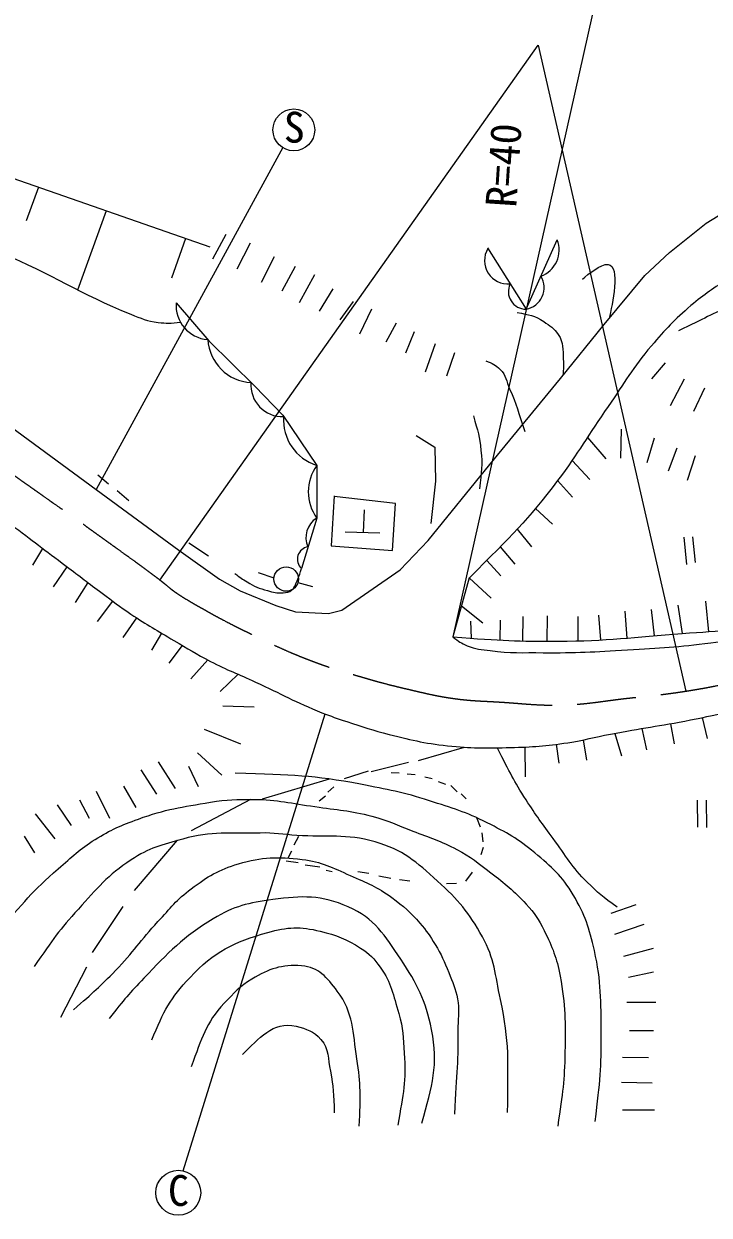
# Model space of a CAD drawing. Units: millimetres, scale not verified. Extents: x 40000 to 680000, y 20000 to 380000.
# Drawn here: x 256397 to 297132, y 239863 to 310608 of the extents above; entities that cross this region are included whole.
import ezdxf
from ezdxf.enums import TextEntityAlignment as Align

# ---------------------------------------------------------------- set-up
doc = ezdxf.new("R2010")
doc.units = ezdxf.units.MM
doc.header["$LTSCALE"] = 1000
doc.linetypes.add('CHAIN', pattern=[18.5, 12, -1.5, 3.5, -1.5])
doc.layers.add('M-BMK', color=2, linetype='CHAIN', lineweight=13)
doc.layers.add('M-WORK', color=1, linetype='Continuous', lineweight=13)
doc.styles.add('ＭＳ ゴシック', font='')
doc.styles.get('ＭＳ ゴシック').set_extended_font_data('MS Gothic')

msp = doc.modelspace()

# ---------------------------------------------------------------- linework, layer by layer
at = {"layer": 'M-BMK'}
msp.add_open_spline([(244850, 291627), (247393, 289869), (248046, 289416), (250074, 287971), (252265, 286411), (253460, 285493), (255645, 283924), (257501, 282592), (258564, 281877), (260417, 280541), (262013, 279390), (262921, 278765), (264490, 277578), (264863, 277297), (265044, 277102), (265430, 276838), (265972, 276466), (266298, 276291), (266869, 275965), (268023, 275305), (268686, 274964), (269881, 274382), (271307, 273688), (272112, 273303), (273595, 272742), (274740, 272310), (275406, 272134), (276580, 271791), (277614, 271488), (278198, 271337), (279247, 271092), (280275, 270852), (280851, 270703), (281897, 270553), (283005, 270393), (283637, 270402), (284754, 270330), (286154, 270241), (286938, 270123), (288341, 270156), (289864, 270192), (290707, 270383), (292221, 270553), (293599, 270707), (294375, 270766), (295745, 270981), (297159, 271203), (297945, 271370), (299339, 271695), (301305, 272154), (302383, 272506), (304339, 273005), (305611, 273329), (306326, 273499), (307600, 273814), (308586, 274057), (309137, 274196), (310124, 274433), (312993, 275122), (314604, 275490), (317480, 276147), (319829, 276684), (321160, 276917), (323503, 277480), (325652, 277997), (326834, 278374), (328979, 278909), (331390, 279510), (332179, 279687), (335155, 280365)], degree=3, knots=[0, 0, 0, 0, 1, 1, 1, 2, 2, 2, 3, 3, 3, 4, 4, 4, 5, 5, 5, 6, 6, 6, 7, 7, 7, 8, 8, 8, 9, 9, 9, 10, 10, 10, 11, 11, 11, 12, 12, 12, 13, 13, 13, 14, 14, 14, 15, 15, 15, 16, 16, 16, 17, 17, 17, 18, 18, 18, 19, 19, 19, 20, 20, 20, 21, 21, 21, 22, 22, 22, 23, 23, 23, 23], dxfattribs=at)
at = {"layer": 'M-WORK'}
for p, q in [((293398, 325456), (281898, 274199)), ((243956, 305549), (267453, 297360)), ((271783, 303257), (260688, 282963)), ((257269, 300909), (256536, 298911)), ((261288, 299508), (259596, 294802)), ((266010, 297862), (265182, 295503)), ((268400, 298103), (267607, 296643)), ((269850, 297584), (269067, 296040)), ((271278, 296770), (270506, 295257)), ((272527, 296188), (271723, 294728)), ((273680, 295712), (272760, 294040)), ((274759, 294865), (273955, 293543)), ((275966, 294125), (275172, 293035)), ((277066, 293659), (276346, 292178)), ((278526, 292823), (277923, 291712)), ((279605, 292315), (279087, 291046)), ((280854, 291596), (280251, 289924)), ((281986, 291067), (281520, 289681)), ((294518, 290484), (293700, 289518)), ((295640, 289511), (294821, 287917)), ((296853, 288968), (296204, 287592)), ((291896, 286535), (291864, 284821)), ((289891, 286046), (290990, 284778)), ((293864, 285996), (293419, 284546)), ((295218, 285414), (294700, 284049)), ((288987, 284683), (290033, 283557)), ((296297, 284959), (295821, 283488)), ((260797, 283821), (261427, 283299)), ((288124, 283491), (289017, 282506)), ((261954, 282890), (262631, 282306)), ((276624, 281755), (276560, 280411)), ((286809, 281830), (287825, 280905)), ((275501, 280445), (277566, 280379)), ((285724, 280604), (286570, 279551)), ((256930, 278453), (257520, 279459)), ((266197, 279793), (267371, 279010)), ((284702, 279543), (285589, 278521)), ((295618, 280116), (295778, 278503)), ((296145, 280149), (296290, 278616)), ((283907, 278740), (284743, 277829)), ((258155, 277169), (258965, 278369)), ((259474, 276238), (260213, 277424)), ((271268, 277695), (270342, 278007)), ((272691, 277440), (273548, 277203)), ((282868, 277717), (281898, 274199)), ((282868, 277717), (284164, 276503)), ((260772, 275117), (261682, 276325)), ((282410, 276056), (283670, 275043)), ((295278, 276093), (295530, 274409)), ((296918, 276316), (297088, 274513)), ((262303, 274164), (263114, 275326)), ((286062, 275416), (286041, 273963)), ((287501, 275448), (287490, 273947)), ((289332, 275416), (289320, 273967)), ((290549, 275490), (290676, 274024)), ((292125, 275734), (292228, 274133)), ((293680, 275839), (293857, 274273)), ((282948, 275140), (282993, 274120)), ((284712, 275190), (284682, 274015)), ((264003, 273417), (264594, 274416)), ((265040, 272634), (265828, 273688)), ((266331, 271717), (267333, 272833)), ((268073, 270955), (269131, 271983)), ((265862, 242498), (274303, 269629)), ((270095, 270025), (268219, 270095)), ((294825, 269049), (295053, 267844)), ((296719, 269408), (297005, 268178)), ((269294, 267840), (267136, 268713)), ((291518, 268475), (291927, 267146)), ((293127, 268759), (293403, 267495)), ((279862, 266872), (282585, 267648)), ((286181, 267662), (286200, 265897)), ((288044, 267823), (288197, 266702)), ((289634, 268081), (289848, 266892)), ((265422, 265205), (264406, 266793)), ((268168, 265983), (266723, 267316)), ((277033, 266216), (279255, 266759)), ((264311, 264856), (263375, 266316)), ((266771, 265301), (266215, 266507)), ((275453, 265786), (276892, 266251)), ((278235, 266149), (278701, 266127)), ((279187, 266075), (279663, 266032)), ((263073, 264063), (262343, 265332)), ((270586, 264587), (274557, 265765)), ((280235, 265895), (280669, 265789)), ((281018, 265609), (281462, 265461)), ((281775, 265387), (282161, 264996)), ((261518, 263412), (260724, 265031)), ((273960, 264477), (274320, 264773)), ((274458, 264974), (274818, 265292)), ((282382, 264884), (282683, 264578)), ((259232, 262999), (258391, 264221)), ((260296, 263412), (259724, 264507)), ((266367, 262705), (269890, 264557)), ((296427, 264503), (296441, 262909)), ((296949, 264517), (296963, 262888)), ((258264, 262206), (257090, 263698)), ((283303, 263486), (283525, 262925)), ((283620, 262576), (283683, 262037)), ((257058, 261380), (256439, 262364)), ((262981, 259150), (265541, 262134)), ((272723, 262346), (272441, 261831)), ((272302, 261479), (272090, 261070)), ((283705, 261687), (283567, 261254)), ((272705, 260782), (271986, 260881)), ((273989, 260519), (273128, 260650)), ((274722, 260255), (274365, 260335)), ((276905, 260160), (276249, 260252)), ((278203, 259864), (277504, 259998)), ((279331, 259702), (278718, 259779)), ((283049, 260238), (282647, 259688)), ((282107, 259550), (281525, 259529)), ((291308, 257787), (292784, 258311)), ((260484, 255468), (262293, 258198)), ((291530, 256549), (293276, 257152)), ((292054, 255248), (293831, 255724)), ((258600, 251617), (260145, 254611)), ((292345, 253989), (293826, 254317)), ((292241, 252507), (293955, 252507)), ((292400, 250825), (293829, 250825)), ((291972, 249238), (293527, 249222)), ((291924, 247762), (293749, 247730)), ((291972, 246111), (293876, 246111))]:
    msp.add_line(p, q, dxfattribs=at)
for points in [[(264490, 277578), (286976, 309345), (295745, 270981)], [(251927, 289391), (260688, 282963), (265608, 279344), (268037, 277630), (269259, 276932), (271385, 276059), (272544, 275694), (274512, 275583), (275290, 275789), (278765, 278186), (280432, 279931), (284098, 284439), (288285, 289545), (290887, 292751), (293316, 295656), (294776, 297021), (296950, 298766), (298828, 299921)], [(283948, 297298), (286249, 293663), (288106, 297790)], [(265451, 294050), (267392, 291783), (270122, 289085), (271783, 287360), (273804, 284387), (273804, 281255), (272900, 278271)], [(279714, 286168), (280824, 285470), (280856, 283460), (280592, 280931)], [(274852, 282572), (274661, 279604), (278312, 279335), (278486, 282128), (274850, 282545)]]:
    msp.add_lwpolyline(points, dxfattribs=at)
for centre, radius in [((272446, 304308), 1243), ((271992, 277637), 726), ((265577, 241196), 1333)]:
    msp.add_circle(centre, radius, dxfattribs=at)
for centre, radius, start, end in [((285176, 296552), 1394, 149.59404, 275.08894), ((286546, 297183), 1671, 290.41363, 21.13087), ((286243, 294710), 1047, 154.32417, 270.35881), ((286023, 294940), 1297, 280.08091, 31.46359), ((267495, 293897), 2050, 175.71599, 265.44254), ((270053, 292029), 2727, 183.70284, 266.72502), ((271768, 289161), 1876, 175.55655, 271.99927), ((274680, 287102), 2853, 176.28789, 252.1212), ((276018, 282821), 2712, 144.73231, 215.26769), ((274504, 280110), 1342, 121.44728, 204.81901), ((273392, 278818), 736, 98.29506, 227.97123)]:
    msp.add_arc(centre, radius, start, end, dxfattribs=at)
for points, knots in [([(307728, 302317), (306350, 301310), (306001, 301055), (304887, 300254), (303708, 299405), (303038, 298942), (301856, 298095), (300459, 297094), (299673, 296537), (298285, 295524), (297408, 294884), (296866, 294587), (296047, 293873), (295063, 293015), (294548, 292485), (293698, 291493), (292573, 290180), (292120, 289306), (291127, 287890), (289933, 286187), (289380, 285150), (288124, 283491), (286284, 281059), (285447, 280299), (282880, 277706)], [0, 0, 0, 0, 1, 1, 1, 2, 2, 2, 3, 3, 3, 4, 4, 4, 5, 5, 5, 6, 6, 6, 7, 7, 7, 8, 8, 8, 8]), ([(325635, 301569), (325322, 300621), (325233, 300336), (324894, 299580), (324594, 298910), (324479, 298494), (324037, 297908), (323599, 297326), (323292, 297046), (322746, 296564), (322416, 296272), (322201, 296141), (321826, 295908), (321229, 295538), (320901, 295285), (320228, 295083), (319460, 294851), (318998, 294825), (318197, 294776), (317404, 294728), (316955, 294790), (316165, 294871), (315241, 294967), (314746, 295168), (313827, 295305), (313369, 295373), (313110, 295388), (312652, 295453), (311717, 295587), (311199, 295698), (310272, 295876), (309745, 295978), (309458, 296080), (308928, 296162), (308427, 296239), (308143, 296306), (307637, 296289), (306714, 296258), (306203, 296150), (305288, 296025), (304982, 295982), (304810, 295958), (304505, 295908), (303694, 295774), (303222, 295775), (302431, 295548), (301809, 295370), (301466, 295249), (300865, 295009), (299940, 294638), (299450, 294364), (298548, 293940), (297277, 293343), (296875, 293142), (295311, 292374)], [0, 0, 0, 0, 1, 1, 1, 2, 2, 2, 3, 3, 3, 4, 4, 4, 5, 5, 5, 6, 6, 6, 7, 7, 7, 8, 8, 8, 9, 9, 9, 10, 10, 10, 11, 11, 11, 12, 12, 12, 13, 13, 13, 14, 14, 14, 15, 15, 15, 16, 16, 16, 17, 17, 17, 18, 18, 18, 18]), ([(228748, 301007), (229815, 300332), (230105, 300138), (230952, 299548), (232149, 298713), (232762, 298165), (233928, 297286), (235041, 296447), (235665, 295976), (236784, 295144), (238231, 294069), (239057, 293488), (240498, 292406), (241548, 291618), (242115, 291148), (243165, 290359), (244281, 289519), (244930, 289081), (246045, 288240), (247818, 286902), (248783, 286116), (250545, 284764), (252529, 283242), (253647, 282396), (255639, 280884), (256918, 279913), (257636, 279372), (258917, 278405), (259751, 277776), (260214, 277418), (261054, 276797), (261715, 276308), (262071, 276012), (262757, 275559), (263738, 274911), (264310, 274583), (265323, 273988), (266164, 273493), (266625, 273197), (267492, 272750), (268514, 272222), (269124, 272003), (270169, 271522), (271712, 270813), (272538, 270328), (274116, 269702), (274683, 269477), (275006, 269363), (275587, 269173), (276567, 268853), (277115, 268662), (278115, 268412), (279551, 268052), (280366, 267855), (281840, 267713), (283191, 267583), (283958, 267601), (285315, 267634), (286653, 267666), (287405, 267720), (288728, 267920), (289728, 268070), (290273, 268239), (291267, 268427), (293117, 268778), (294164, 268913), (296013, 269269), (297910, 269634), (298958, 269910), (300841, 270340), (304116, 271088), (305156, 271360), (309199, 272369)], [0, 0, 0, 0, 1, 1, 1, 2, 2, 2, 3, 3, 3, 4, 4, 4, 5, 5, 5, 6, 6, 6, 7, 7, 7, 8, 8, 8, 9, 9, 9, 10, 10, 10, 11, 11, 11, 12, 12, 12, 13, 13, 13, 14, 14, 14, 15, 15, 15, 16, 16, 16, 17, 17, 17, 18, 18, 18, 19, 19, 19, 20, 20, 20, 21, 21, 21, 22, 22, 22, 23, 23, 23, 24, 24, 24, 24]), ([(242028, 300996), (248183, 299415), (250138, 299044), (255053, 297004), (258130, 295726), (259674, 294602), (262766, 293361), (263374, 293117), (263722, 292955), (264373, 292879), (264892, 292819), (265117, 292827), (265711, 292886)], [0, 0, 0, 0, 1, 1, 1, 2, 2, 2, 3, 3, 3, 4, 4, 4, 4]), ([(289612, 295450), (289924, 295743), (290705, 296358), (291121, 296322), (291885, 296255), (291358, 293890), (291196, 293120)], [0, 0, 0, 0, 1, 1, 1, 2, 2, 2, 2]), ([(285720, 293469), (286429, 293322), (286754, 293288), (287297, 292929), (287673, 292681), (287905, 292533), (288158, 292161), (288489, 291674), (288433, 291273), (288462, 290686), (288480, 290312), (288478, 290162), (288433, 289728)], [0, 0, 0, 0, 1, 1, 1, 2, 2, 2, 3, 3, 3, 4, 4, 4, 4]), ([(283860, 290592), (284246, 290448), (284438, 290355), (284717, 290084), (285075, 289736), (285065, 289387), (285267, 288931), (285694, 287969), (285782, 287603), (286167, 286391)], [0, 0, 0, 0, 1, 1, 1, 2, 2, 2, 3, 3, 3, 3]), ([(283115, 287328), (283393, 286421), (283486, 286095), (283568, 285280), (283657, 284395), (283606, 284026), (283488, 283003)], [0, 0, 0, 0, 1, 1, 1, 2, 2, 2, 2]), ([(281898, 274199), (282246, 273930), (282393, 273838), (282748, 273678), (283248, 273453), (283580, 273470), (284123, 273393), (285335, 273220), (286031, 273278), (287255, 273266), (289215, 273245), (290314, 273317), (292270, 273435), (294212, 273552), (295303, 273601), (297233, 273848), (298894, 274060), (299814, 274260), (301455, 274599), (302847, 274886), (303616, 275097), (304999, 275424), (306885, 275870), (307939, 276130), (309824, 276577), (311476, 276970), (312401, 277194), (314056, 277572), (316589, 278150), (318016, 278438), (320553, 279000), (322740, 279485), (323966, 279751), (326150, 280249), (328710, 280832), (330134, 281201), (332699, 281762), (334216, 282093), (335076, 282228), (336593, 282556), (338303, 282925), (339258, 283148), (340963, 283540), (342688, 283935), (343649, 284182), (345375, 284576), (347798, 285131), (348574, 285290), (351593, 285932)], [0, 0, 0, 0, 1, 1, 1, 2, 2, 2, 3, 3, 3, 4, 4, 4, 5, 5, 5, 6, 6, 6, 7, 7, 7, 8, 8, 8, 9, 9, 9, 10, 10, 10, 11, 11, 11, 12, 12, 12, 13, 13, 13, 14, 14, 14, 15, 15, 15, 16, 16, 16, 16]), ([(281898, 274199), (284856, 273984), (285720, 273938), (288173, 273949), (291052, 273962), (292659, 274194), (295530, 274409), (296767, 274501), (297466, 274509), (298694, 274681), (299868, 274846), (300498, 275091), (301656, 275347), (302801, 275600), (303448, 275719), (304590, 275986), (305452, 276188), (305930, 276322), (306789, 276536), (307746, 276774), (308283, 276903), (309240, 277139), (309721, 277257), (309989, 277327), (310471, 277441), (312398, 277894), (313492, 278085), (315423, 278520), (316893, 278851), (317715, 279042), (319185, 279377), (321714, 279953), (322503, 280133), (325660, 280853)], [0, 0, 0, 0, 1, 1, 1, 2, 2, 2, 3, 3, 3, 4, 4, 4, 5, 5, 5, 6, 6, 6, 7, 7, 7, 8, 8, 8, 9, 9, 9, 10, 10, 10, 11, 11, 11, 11]), ([(268939, 277974), (269258, 277720), (269370, 277644), (269669, 277466), (270110, 277204), (270382, 277087), (270875, 276948), (271229, 276848), (271441, 276788), (271806, 276821), (272020, 276840), (272173, 276845), (272328, 276992), (272536, 277190), (272567, 277373), (272681, 277637), (272785, 277877), (272814, 277972), (272900, 278271)], [0, 0, 0, 0, 1, 1, 1, 2, 2, 2, 3, 3, 3, 4, 4, 4, 5, 5, 5, 6, 6, 6, 6]), ([(291660, 258152), (290803, 258772), (290529, 259002), (289882, 259633), (288963, 260530), (288629, 261196), (287861, 262225), (287207, 263103), (286842, 263599), (286253, 264521), (285515, 265677), (285305, 266115), (284550, 267590)], [0, 0, 0, 0, 1, 1, 1, 2, 2, 2, 3, 3, 3, 4, 4, 4, 4]), ([(290359, 245429), (290642, 247857), (290740, 248616), (290716, 250667), (290694, 252589), (290727, 253694), (290312, 255571), (290012, 256921), (289753, 257689), (289050, 258880), (288377, 260019), (287781, 260533), (286764, 261380), (285759, 262217), (285099, 262576), (283931, 263165), (282652, 263811), (281868, 264035), (280503, 264475), (278938, 264978), (278023, 265140), (276409, 265451), (273539, 266003), (272443, 265967), (268957, 266117)], [0, 0, 0, 0, 1, 1, 1, 2, 2, 2, 3, 3, 3, 4, 4, 4, 5, 5, 5, 6, 6, 6, 7, 7, 7, 8, 8, 8, 8]), ([(254800, 256601), (256419, 258465), (256878, 259085), (258443, 260433), (259270, 261146), (259708, 261591), (260633, 262171), (261573, 262762), (262161, 263005), (263204, 263385), (264819, 263975), (265794, 264102), (267489, 264385), (268482, 264551), (269054, 264563), (270060, 264552), (271493, 264536), (272285, 264326), (273703, 264123), (275028, 263934), (275788, 263892), (277083, 263552), (278059, 263296), (278570, 263035), (279512, 262671), (280546, 262272), (281152, 262098), (282130, 261576), (282975, 261126), (283393, 260776), (284154, 260195), (285023, 259532), (285510, 259144), (286249, 258338), (286751, 257791), (286986, 257431), (287320, 256767), (287825, 255764), (288066, 255157), (288272, 254053), (288596, 252322), (288590, 251315), (288558, 249554), (288527, 247826), (288433, 247181), (288130, 245150)], [0, 0, 0, 0, 1, 1, 1, 2, 2, 2, 3, 3, 3, 4, 4, 4, 5, 5, 5, 6, 6, 6, 7, 7, 7, 8, 8, 8, 9, 9, 9, 10, 10, 10, 11, 11, 11, 12, 12, 12, 13, 13, 13, 14, 14, 14, 15, 15, 15, 15]), ([(285154, 245963), (285170, 249035), (285283, 250109), (284725, 252676), (284405, 254152), (284387, 255070), (283654, 256390), (282848, 257841), (282219, 258586), (280988, 259699), (279717, 260849), (278920, 261560), (277274, 262032), (275525, 262535), (274446, 262283), (272631, 262413), (271776, 262475), (271298, 262579), (270441, 262556), (268642, 262509), (267582, 262679), (265847, 262199), (264597, 261854), (263849, 261676), (262768, 260961), (261374, 260039), (260766, 259277), (259641, 258041), (258509, 256797), (258148, 256272), (257014, 254629)], [0, 0, 0, 0, 1, 1, 1, 2, 2, 2, 3, 3, 3, 4, 4, 4, 5, 5, 5, 6, 6, 6, 7, 7, 7, 8, 8, 8, 9, 9, 9, 10, 10, 10, 10]), ([(259347, 252057), (260563, 253119), (260915, 253434), (261847, 254391), (262896, 255466), (263346, 256196), (264371, 257295), (265110, 258089), (265475, 258601), (266347, 259247), (267343, 259985), (267965, 260378), (269156, 260723), (270579, 261136), (271470, 261162), (272941, 260985), (274109, 260844), (274722, 260508), (275798, 260033), (276799, 259591), (277390, 259368), (278274, 258723), (278986, 258203), (279355, 257860), (279940, 257200), (280342, 256746), (280528, 256455), (280845, 255938), (281223, 255321), (281379, 254941), (281654, 254271), (281900, 253673), (282050, 253334), (282178, 252700), (282305, 252071), (282199, 251699), (282202, 251058), (282209, 249029), (282134, 248352), (281987, 245868)], [0, 0, 0, 0, 1, 1, 1, 2, 2, 2, 3, 3, 3, 4, 4, 4, 5, 5, 5, 6, 6, 6, 7, 7, 7, 8, 8, 8, 9, 9, 9, 10, 10, 10, 11, 11, 11, 12, 12, 12, 13, 13, 13, 13]), ([(280059, 245320), (280668, 247599), (281064, 248747), (280630, 250891), (280278, 252633), (279785, 253579), (278797, 255057), (277840, 256489), (277254, 257480), (275679, 258176), (274072, 258885), (272944, 258835), (271203, 258604), (269760, 258413), (268897, 258223), (267656, 257462), (265851, 256355), (264994, 255475), (263537, 253938), (262684, 253039), (262374, 252698), (261466, 251534)], [0, 0, 0, 0, 1, 1, 1, 2, 2, 2, 3, 3, 3, 4, 4, 4, 5, 5, 5, 6, 6, 6, 7, 7, 7, 7]), ([(264002, 250272), (264712, 251973), (265107, 252750), (266275, 253986), (267706, 255500), (268889, 256087), (270894, 256652), (272066, 256983), (272830, 257017), (274012, 256724), (274999, 256479), (275558, 256269), (276417, 255724), (276955, 255382), (277208, 255097), (277583, 254581), (278261, 253650), (278340, 252944), (278678, 251843), (278951, 250954), (278945, 250414), (279012, 249486), (279132, 247810), (278946, 247133), (278631, 245201)], [0, 0, 0, 0, 1, 1, 1, 2, 2, 2, 3, 3, 3, 4, 4, 4, 5, 5, 5, 6, 6, 6, 7, 7, 7, 8, 8, 8, 8]), ([(276338, 245145), (276415, 246956), (276435, 247600), (276195, 249145), (275944, 250761), (276008, 251857), (275029, 253168), (274421, 253981), (273919, 254591), (272907, 254667), (271718, 254757), (270981, 254494), (269958, 253882), (269228, 253446), (268895, 253075), (268315, 252454), (267178, 251234), (267004, 250413), (266339, 248668)], [0, 0, 0, 0, 1, 1, 1, 2, 2, 2, 3, 3, 3, 4, 4, 4, 5, 5, 5, 6, 6, 6, 6]), ([(269386, 249402), (270369, 250332), (271206, 251413), (272576, 251084), (273212, 250931), (273618, 250786), (274054, 250300), (274567, 249729), (274456, 249167), (274615, 248416), (274817, 247467), (274811, 247083), (274845, 245942)], [0, 0, 0, 0, 1, 1, 1, 2, 2, 2, 3, 3, 3, 4, 4, 4, 4])]:
    msp.add_open_spline(points, degree=3, knots=knots, dxfattribs=at)

# ---------------------------------------------------------------- texts
at = {"layer": 'M-WORK', "style": 'ＭＳ ゴシック'}
for s, p in [('S', (271847, 303003)), ('C', (264963, 239863))]:
    msp.add_text(s, height=1833, dxfattribs=at).set_placement(p, align=Align.BOTTOM_LEFT)
msp.add_text('R=40', height=1833, rotation=86.26, dxfattribs=at).set_placement((286210, 299625), align=Align.BOTTOM_LEFT)

doc.saveas('drawing.dxf')
